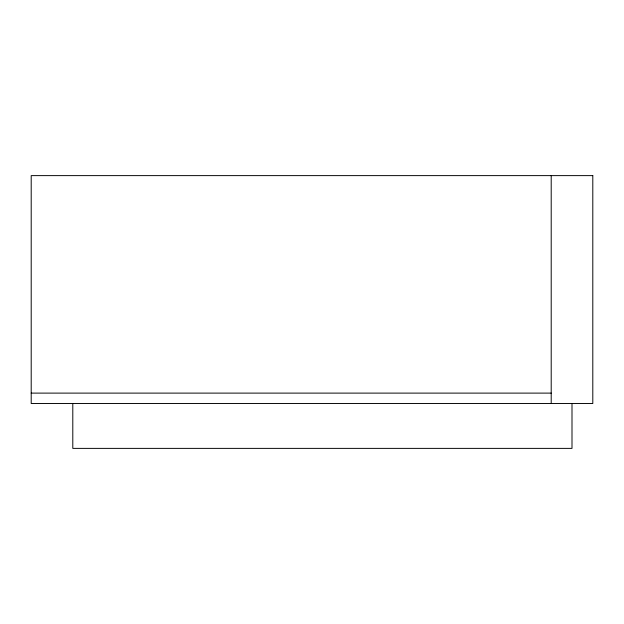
<?xml version="1.0" encoding="UTF-8"?>
<svg xmlns="http://www.w3.org/2000/svg" width="624" height="624" viewBox="0 0 624 624"><rect width="100%" height="100%" fill="white"/><g stroke="black" fill="none" stroke-linecap="round" stroke-linejoin="round"><path stroke-width="0.94" d="M571.997 403.517L571.997 448.383L72.797 448.383L72.797 403.517M31.2 393.112L551.203 393.112M551.203 175.617L551.203 403.517M592.8 175.617L31.2 175.617L31.2 403.517L592.8 403.517L592.8 175.617"/></g></svg>
